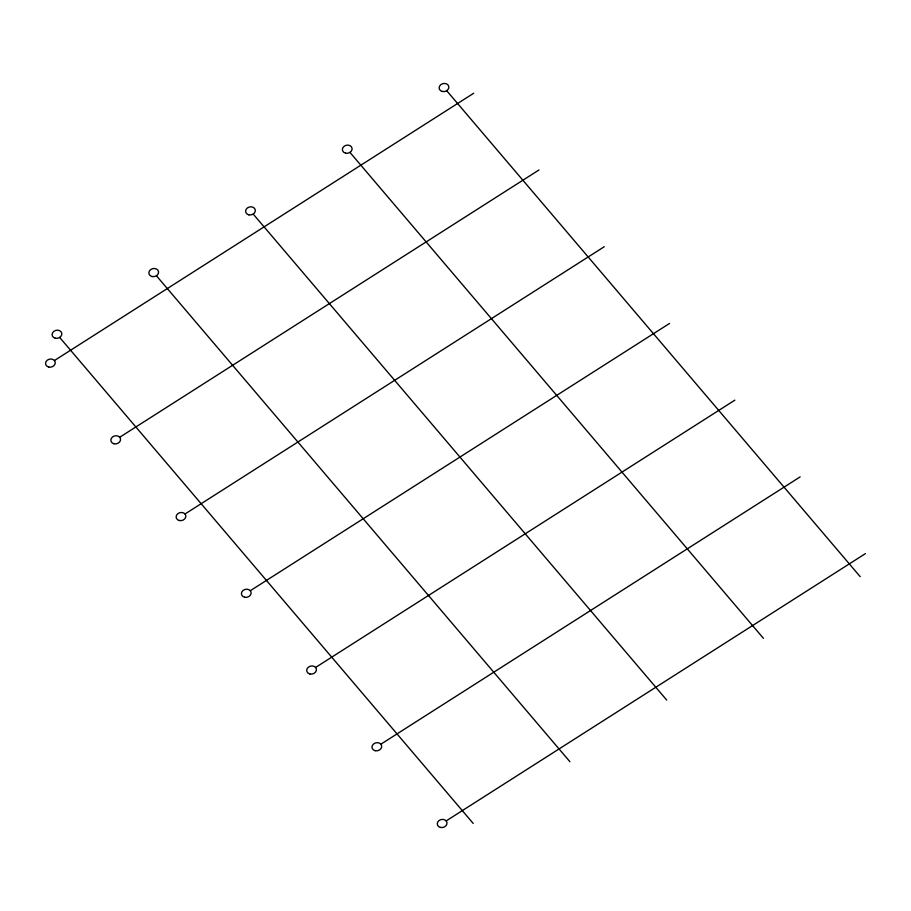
<?xml version="1.0" encoding="UTF-8"?>
<svg xmlns="http://www.w3.org/2000/svg" width="911" height="911" viewBox="0 0 911 911"><rect width="100%" height="100%" fill="white"/><g stroke="black" fill="none" stroke-linecap="round" stroke-linejoin="round"><path stroke-width="1.37" d="M54.444 360.528L473.72 93.229M119.728 437.257L539.005 169.958M185.024 513.986L604.3 246.687M250.309 590.715L669.585 323.416M315.593 667.444L734.87 400.145M380.889 744.185L800.165 476.874M446.174 820.913L865.45 553.603M446.709 90.713L860.2 576.674M349.961 152.399L763.452 638.36M253.201 214.085L666.693 700.047M156.441 275.771L569.933 761.733M59.693 337.457L473.185 823.419M440.434 827.427A4.908 4.054 -13 0 0 446.937 822.474A4.908 4.054 -13 0 0 439.045 820.538A4.908 4.054 -13 0 0 440.434 827.427M375.15 750.698A4.908 4.054 -13 0 0 381.652 745.745A4.908 4.054 -13 0 0 373.761 743.809A4.908 4.054 -13 0 0 375.15 750.698M309.854 673.969A4.908 4.054 -13 0 0 316.368 669.004A4.908 4.054 -13 0 0 308.476 667.08A4.908 4.054 -13 0 0 309.854 673.969M244.569 597.24A4.908 4.054 -13 0 0 251.072 592.275A4.908 4.054 -13 0 0 243.18 590.351A4.908 4.054 -13 0 0 244.569 597.24M179.285 520.511A4.908 4.054 -13 0 0 185.787 515.546A4.908 4.054 -13 0 0 177.896 513.622A4.908 4.054 -13 0 0 179.285 520.511M113.989 443.771A4.908 4.054 -13 0 0 120.503 438.817A4.908 4.054 -13 0 0 112.611 436.893A4.908 4.054 -13 0 0 113.989 443.771M48.704 367.042A4.908 4.054 -13 0 0 55.207 362.088A4.908 4.054 -13 0 0 47.326 360.152A4.908 4.054 -13 0 0 48.704 367.042M442.29 91.464A4.908 4.054 -13 0 0 448.793 86.511A4.908 4.054 -13 0 0 440.901 84.586A4.908 4.054 -13 0 0 442.29 91.464M345.531 153.15A4.908 4.054 -13 0 0 352.033 148.197A4.908 4.054 -13 0 0 344.142 146.261A4.908 4.054 -13 0 0 345.531 153.15M248.771 214.837A4.908 4.054 -13 0 0 255.274 209.883A4.908 4.054 -13 0 0 247.393 207.947A4.908 4.054 -13 0 0 248.771 214.837M152.023 276.523A4.908 4.054 -13 0 0 158.525 271.569A4.908 4.054 -13 0 0 150.634 269.633A4.908 4.054 -13 0 0 152.023 276.523M55.264 338.209A4.908 4.054 -13 0 0 61.766 333.255A4.908 4.054 -13 0 0 53.874 331.319A4.908 4.054 -13 0 0 55.264 338.209"/></g></svg>
